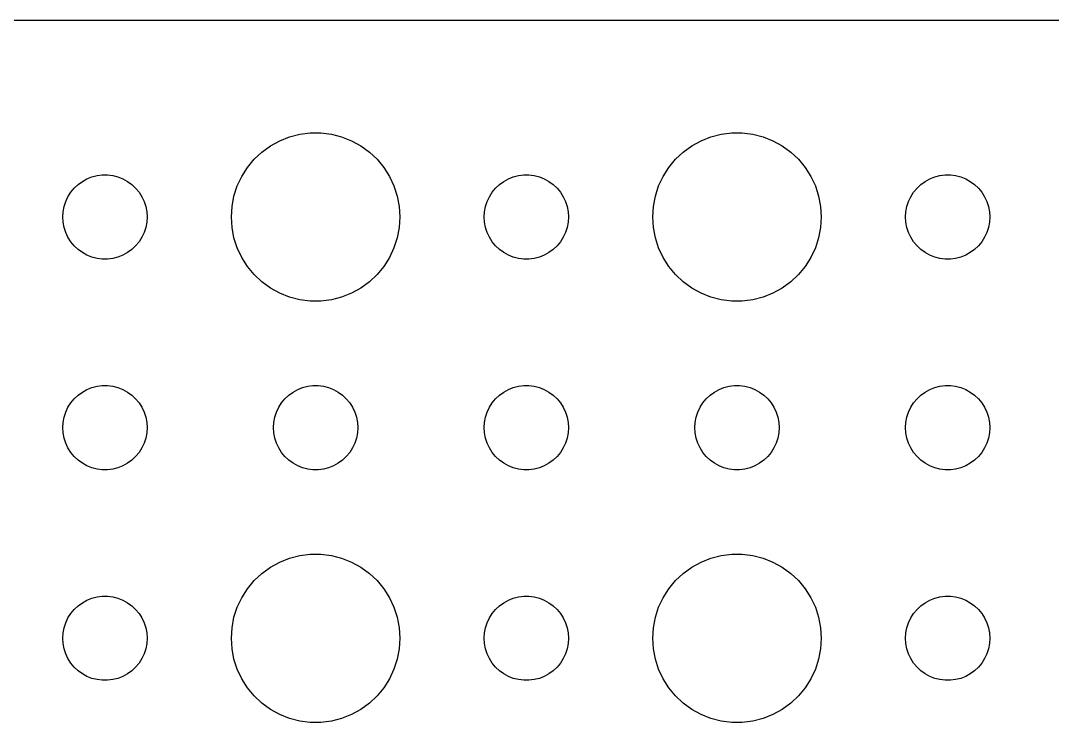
# Model space of a CAD drawing. Header units: metres. Extents: x -150 to 150, y -22 to 22.
# Drawn here: x 72 to 108.72, y -2.99 to 21.99 of the extents above; entities that cross this region are included whole.
import ezdxf

# ---------------------------------------------------------------- set-up
doc = ezdxf.new("R2010")
doc.units = ezdxf.units.M

msp = doc.modelspace()

# ---------------------------------------------------------------- linework, layer by layer
for p, q in [((144.814, 21.9901), (-144.814, 21.9901)), ((80.8925, 17.533), (81.2227, 17.7145)), ((81.2227, 17.7145), (81.573, 17.8532)), ((81.573, 17.8532), (81.9379, 17.9469)), ((81.9379, 17.9469), (82.3116, 17.9941)), ((82.3116, 17.9941), (82.6884, 17.9941)), ((82.6884, 17.9941), (83.0621, 17.9469)), ((83.0621, 17.9469), (83.427, 17.8532)), ((83.427, 17.8532), (83.7773, 17.7145)), ((83.7773, 17.7145), (84.1075, 17.533)), ((95.8925, 17.533), (96.2227, 17.7145)), ((96.2227, 17.7145), (96.573, 17.8532)), ((96.573, 17.8532), (96.9379, 17.9469)), ((96.9379, 17.9469), (97.3116, 17.9941)), ((97.3116, 17.9941), (97.6884, 17.9941)), ((97.6884, 17.9941), (98.0621, 17.9469)), ((98.0621, 17.9469), (98.427, 17.8532)), ((98.427, 17.8532), (98.7773, 17.7145)), ((98.7773, 17.7145), (99.1075, 17.533)), ((80.3131, 17.0536), (80.5877, 17.3115)), ((80.5877, 17.3115), (80.8925, 17.533)), ((84.1075, 17.533), (84.4123, 17.3115)), ((84.4123, 17.3115), (84.6869, 17.0536)), ((95.3131, 17.0536), (95.5877, 17.3115)), ((95.5877, 17.3115), (95.8925, 17.533)), ((99.1075, 17.533), (99.4123, 17.3115)), ((99.4123, 17.3115), (99.6869, 17.0536)), ((80.073, 16.7634), (80.3131, 17.0536)), ((84.6869, 17.0536), (84.927, 16.7634)), ((95.073, 16.7634), (95.3131, 17.0536)), ((99.6869, 17.0536), (99.927, 16.7634)), ((79.8711, 16.4453), (80.073, 16.7634)), ((84.927, 16.7634), (85.1289, 16.4453)), ((94.8711, 16.4453), (95.073, 16.7634)), ((99.927, 16.7634), (100.129, 16.4453)), ((74.0439, 16.1558), (74.1963, 16.2665)), ((74.1963, 16.2665), (74.3613, 16.3572)), ((74.3613, 16.3572), (74.5365, 16.4266)), ((74.5365, 16.4266), (74.7189, 16.4734)), ((74.7189, 16.4734), (74.9058, 16.497)), ((74.9058, 16.497), (75.0942, 16.497)), ((75.0942, 16.497), (75.2811, 16.4734)), ((75.2811, 16.4734), (75.4635, 16.4266)), ((75.4635, 16.4266), (75.6387, 16.3572)), ((75.6387, 16.3572), (75.8037, 16.2665)), ((75.8037, 16.2665), (75.9561, 16.1558)), ((79.7107, 16.1044), (79.8711, 16.4453)), ((85.1289, 16.4453), (85.2893, 16.1044)), ((89.0439, 16.1558), (89.1963, 16.2665)), ((89.1963, 16.2665), (89.3613, 16.3572)), ((89.3613, 16.3572), (89.5365, 16.4266)), ((89.5365, 16.4266), (89.7189, 16.4734)), ((89.7189, 16.4734), (89.9058, 16.497)), ((89.9058, 16.497), (90.0942, 16.497)), ((90.0942, 16.497), (90.2811, 16.4734)), ((90.2811, 16.4734), (90.4635, 16.4266)), ((90.4635, 16.4266), (90.6387, 16.3572)), ((90.6387, 16.3572), (90.8037, 16.2665)), ((90.8037, 16.2665), (90.9561, 16.1558)), ((94.7107, 16.1044), (94.8711, 16.4453)), ((100.129, 16.4453), (100.289, 16.1044)), ((104.044, 16.1558), (104.196, 16.2665)), ((104.196, 16.2665), (104.361, 16.3572)), ((104.361, 16.3572), (104.536, 16.4266)), ((104.536, 16.4266), (104.719, 16.4734)), ((104.719, 16.4734), (104.906, 16.497)), ((104.906, 16.497), (105.094, 16.497)), ((105.094, 16.497), (105.281, 16.4734)), ((105.281, 16.4734), (105.464, 16.4266)), ((105.464, 16.4266), (105.639, 16.3572)), ((105.639, 16.3572), (105.804, 16.2665)), ((105.804, 16.2665), (105.956, 16.1558)), ((73.6855, 15.7226), (73.7865, 15.8817)), ((73.7865, 15.8817), (73.9065, 16.0268)), ((73.9065, 16.0268), (74.0439, 16.1558)), ((75.9561, 16.1558), (76.0934, 16.0268)), ((76.0934, 16.0268), (76.2135, 15.8817)), ((76.2135, 15.8817), (76.3145, 15.7226)), ((79.5943, 15.7461), (79.7107, 16.1044)), ((85.2893, 16.1044), (85.4057, 15.7461)), ((88.6855, 15.7226), (88.7865, 15.8817)), ((88.7865, 15.8817), (88.9065, 16.0268)), ((88.9065, 16.0268), (89.0439, 16.1558)), ((90.9561, 16.1558), (91.0934, 16.0268)), ((91.0934, 16.0268), (91.2135, 15.8817)), ((91.2135, 15.8817), (91.3145, 15.7226)), ((94.5943, 15.7461), (94.7107, 16.1044)), ((100.289, 16.1044), (100.406, 15.7461)), ((103.686, 15.7226), (103.786, 15.8817)), ((103.786, 15.8817), (103.907, 16.0268)), ((103.907, 16.0268), (104.044, 16.1558)), ((105.956, 16.1558), (106.093, 16.0268)), ((106.093, 16.0268), (106.214, 15.8817)), ((106.214, 15.8817), (106.314, 15.7226)), ((73.5471, 15.373), (73.6053, 15.5522)), ((73.6053, 15.5522), (73.6855, 15.7226)), ((76.3145, 15.7226), (76.3947, 15.5522)), ((76.3947, 15.5522), (76.4529, 15.373)), ((79.5237, 15.376), (79.5943, 15.7461)), ((85.4057, 15.7461), (85.4763, 15.376)), ((88.5471, 15.373), (88.6053, 15.5522)), ((88.6053, 15.5522), (88.6855, 15.7226)), ((91.3145, 15.7226), (91.3947, 15.5522)), ((91.3947, 15.5522), (91.4529, 15.373)), ((94.5237, 15.376), (94.5943, 15.7461)), ((100.406, 15.7461), (100.476, 15.376)), ((103.547, 15.373), (103.605, 15.5522)), ((103.605, 15.5522), (103.686, 15.7226)), ((106.314, 15.7226), (106.395, 15.5522)), ((106.395, 15.5522), (106.453, 15.373)), ((73.5, 15), (73.5118, 15.188)), ((73.5118, 15.188), (73.5471, 15.373)), ((76.4529, 15.373), (76.4882, 15.188)), ((76.4882, 15.188), (76.5, 15)), ((79.5, 15), (79.5237, 15.376)), ((85.4763, 15.376), (85.5, 15)), ((88.5, 15), (88.5118, 15.188)), ((88.5118, 15.188), (88.5471, 15.373)), ((91.4529, 15.373), (91.4882, 15.188)), ((91.4882, 15.188), (91.5, 15)), ((94.5, 15), (94.5237, 15.376)), ((100.476, 15.376), (100.5, 15)), ((103.5, 15), (103.512, 15.188)), ((103.512, 15.188), (103.547, 15.373)), ((106.453, 15.373), (106.488, 15.188)), ((106.488, 15.188), (106.5, 15)), ((73.5118, 14.812), (73.5, 15)), ((73.5471, 14.627), (73.5118, 14.812)), ((76.4882, 14.812), (76.4529, 14.627)), ((76.5, 15), (76.4882, 14.812)), ((79.5237, 14.624), (79.5, 15)), ((85.5, 15), (85.4763, 14.624)), ((88.5118, 14.812), (88.5, 15)), ((88.5471, 14.627), (88.5118, 14.812)), ((91.4882, 14.812), (91.4529, 14.627)), ((91.5, 15), (91.4882, 14.812)), ((94.5237, 14.624), (94.5, 15)), ((100.5, 15), (100.476, 14.624)), ((103.512, 14.812), (103.5, 15)), ((103.547, 14.627), (103.512, 14.812)), ((106.488, 14.812), (106.453, 14.627)), ((106.5, 15), (106.488, 14.812)), ((73.6053, 14.4478), (73.5471, 14.627)), ((73.6855, 14.2774), (73.6053, 14.4478)), ((76.3947, 14.4478), (76.3145, 14.2774)), ((76.4529, 14.627), (76.3947, 14.4478)), ((79.5943, 14.2539), (79.5237, 14.624)), ((85.4763, 14.624), (85.4057, 14.2539)), ((88.6053, 14.4478), (88.5471, 14.627)), ((88.6855, 14.2774), (88.6053, 14.4478)), ((91.3947, 14.4478), (91.3145, 14.2774)), ((91.4529, 14.627), (91.3947, 14.4478)), ((94.5943, 14.2539), (94.5237, 14.624)), ((100.476, 14.624), (100.406, 14.2539)), ((103.605, 14.4478), (103.547, 14.627)), ((103.686, 14.2774), (103.605, 14.4478)), ((106.395, 14.4478), (106.314, 14.2774)), ((106.453, 14.627), (106.395, 14.4478)), ((73.7865, 14.1183), (73.6855, 14.2774)), ((73.9065, 13.9732), (73.7865, 14.1183)), ((74.0439, 13.8442), (73.9065, 13.9732)), ((76.0934, 13.9732), (75.9561, 13.8442)), ((76.2135, 14.1183), (76.0934, 13.9732)), ((76.3145, 14.2774), (76.2135, 14.1183)), ((79.7107, 13.8956), (79.5943, 14.2539)), ((85.4057, 14.2539), (85.2893, 13.8956)), ((88.7865, 14.1183), (88.6855, 14.2774)), ((88.9065, 13.9732), (88.7865, 14.1183)), ((89.0439, 13.8442), (88.9065, 13.9732)), ((91.0934, 13.9732), (90.9561, 13.8442)), ((91.2135, 14.1183), (91.0934, 13.9732)), ((91.3145, 14.2774), (91.2135, 14.1183)), ((94.7107, 13.8956), (94.5943, 14.2539)), ((100.406, 14.2539), (100.289, 13.8956)), ((103.786, 14.1183), (103.686, 14.2774)), ((103.907, 13.9732), (103.786, 14.1183)), ((104.044, 13.8442), (103.907, 13.9732)), ((106.093, 13.9732), (105.956, 13.8442)), ((106.214, 14.1183), (106.093, 13.9732)), ((106.314, 14.2774), (106.214, 14.1183)), ((74.1963, 13.7335), (74.0439, 13.8442)), ((74.3613, 13.6427), (74.1963, 13.7335)), ((74.5365, 13.5734), (74.3613, 13.6427)), ((75.6387, 13.6427), (75.4635, 13.5734)), ((75.8037, 13.7335), (75.6387, 13.6427)), ((75.9561, 13.8442), (75.8037, 13.7335)), ((79.8711, 13.5547), (79.7107, 13.8956)), ((85.2893, 13.8956), (85.1289, 13.5547)), ((89.1963, 13.7335), (89.0439, 13.8442)), ((89.3613, 13.6427), (89.1963, 13.7335)), ((89.5365, 13.5734), (89.3613, 13.6427)), ((90.6387, 13.6427), (90.4635, 13.5734)), ((90.8037, 13.7335), (90.6387, 13.6427)), ((90.9561, 13.8442), (90.8037, 13.7335)), ((94.8711, 13.5547), (94.7107, 13.8956)), ((100.289, 13.8956), (100.129, 13.5547)), ((104.196, 13.7335), (104.044, 13.8442)), ((104.361, 13.6427), (104.196, 13.7335)), ((104.536, 13.5734), (104.361, 13.6427)), ((105.639, 13.6427), (105.464, 13.5734)), ((105.804, 13.7335), (105.639, 13.6427)), ((105.956, 13.8442), (105.804, 13.7335)), ((74.7189, 13.5266), (74.5365, 13.5734)), ((74.9058, 13.5029), (74.7189, 13.5266)), ((75.0942, 13.5029), (74.9058, 13.5029)), ((75.2811, 13.5266), (75.0942, 13.5029)), ((75.4635, 13.5734), (75.2811, 13.5266)), ((80.073, 13.2366), (79.8711, 13.5547)), ((80.3131, 12.9464), (80.073, 13.2366)), ((84.927, 13.2366), (84.6869, 12.9464)), ((85.1289, 13.5547), (84.927, 13.2366)), ((89.7189, 13.5266), (89.5365, 13.5734)), ((89.9058, 13.5029), (89.7189, 13.5266)), ((90.0942, 13.5029), (89.9058, 13.5029)), ((90.2811, 13.5266), (90.0942, 13.5029)), ((90.4635, 13.5734), (90.2811, 13.5266)), ((95.073, 13.2366), (94.8711, 13.5547)), ((95.3131, 12.9464), (95.073, 13.2366)), ((99.927, 13.2366), (99.6869, 12.9464)), ((100.129, 13.5547), (99.927, 13.2366)), ((104.719, 13.5266), (104.536, 13.5734)), ((104.906, 13.5029), (104.719, 13.5266)), ((105.094, 13.5029), (104.906, 13.5029)), ((105.281, 13.5266), (105.094, 13.5029)), ((105.464, 13.5734), (105.281, 13.5266)), ((80.5877, 12.6884), (80.3131, 12.9464)), ((84.6869, 12.9464), (84.4123, 12.6884)), ((95.5877, 12.6884), (95.3131, 12.9464)), ((99.6869, 12.9464), (99.4123, 12.6884)), ((80.8925, 12.467), (80.5877, 12.6884)), ((84.4123, 12.6884), (84.1075, 12.467)), ((95.8925, 12.467), (95.5877, 12.6884)), ((99.4123, 12.6884), (99.1075, 12.467)), ((81.2227, 12.2855), (80.8925, 12.467)), ((81.573, 12.1468), (81.2227, 12.2855)), ((81.9379, 12.0531), (81.573, 12.1468)), ((83.427, 12.1468), (83.0621, 12.0531)), ((83.7773, 12.2855), (83.427, 12.1468)), ((84.1075, 12.467), (83.7773, 12.2855)), ((96.2227, 12.2855), (95.8925, 12.467)), ((96.573, 12.1468), (96.2227, 12.2855)), ((96.9379, 12.0531), (96.573, 12.1468)), ((98.427, 12.1468), (98.0621, 12.0531)), ((98.7773, 12.2855), (98.427, 12.1468)), ((99.1075, 12.467), (98.7773, 12.2855)), ((82.3116, 12.0059), (81.9379, 12.0531)), ((82.6884, 12.0059), (82.3116, 12.0059)), ((83.0621, 12.0531), (82.6884, 12.0059)), ((97.3116, 12.0059), (96.9379, 12.0531)), ((97.6884, 12.0059), (97.3116, 12.0059)), ((98.0621, 12.0531), (97.6884, 12.0059)), ((74.1963, 8.76648), (74.3613, 8.85724)), ((74.3613, 8.85724), (74.5365, 8.92657)), ((74.5365, 8.92657), (74.7189, 8.97342)), ((74.7189, 8.97342), (74.9058, 8.99704)), ((74.9058, 8.99704), (75.0942, 8.99704)), ((75.0942, 8.99704), (75.2811, 8.97342)), ((75.2811, 8.97342), (75.4635, 8.92657)), ((75.4635, 8.92657), (75.6387, 8.85724)), ((75.6387, 8.85724), (75.8037, 8.76648)), ((81.6963, 8.76648), (81.8613, 8.85724)), ((81.8613, 8.85724), (82.0365, 8.92657)), ((82.0365, 8.92657), (82.2189, 8.97342)), ((82.2189, 8.97342), (82.4058, 8.99704)), ((82.4058, 8.99704), (82.5942, 8.99704)), ((82.5942, 8.99704), (82.7811, 8.97342)), ((82.7811, 8.97342), (82.9635, 8.92657)), ((82.9635, 8.92657), (83.1387, 8.85724)), ((83.1387, 8.85724), (83.3037, 8.76648)), ((89.1963, 8.76648), (89.3613, 8.85724)), ((89.3613, 8.85724), (89.5365, 8.92657)), ((89.5365, 8.92657), (89.7189, 8.97342)), ((89.7189, 8.97342), (89.9058, 8.99704)), ((89.9058, 8.99704), (90.0942, 8.99704)), ((90.0942, 8.99704), (90.2811, 8.97342)), ((90.2811, 8.97342), (90.4635, 8.92657)), ((90.4635, 8.92657), (90.6387, 8.85724)), ((90.6387, 8.85724), (90.8037, 8.76648)), ((96.6963, 8.76648), (96.8613, 8.85724)), ((96.8613, 8.85724), (97.0365, 8.92657)), ((97.0365, 8.92657), (97.2189, 8.97342)), ((97.2189, 8.97342), (97.4058, 8.99704)), ((97.4058, 8.99704), (97.5942, 8.99704)), ((97.5942, 8.99704), (97.7811, 8.97342)), ((97.7811, 8.97342), (97.9635, 8.92657)), ((97.9635, 8.92657), (98.1387, 8.85724)), ((98.1387, 8.85724), (98.3037, 8.76648)), ((104.196, 8.76648), (104.361, 8.85724)), ((104.361, 8.85724), (104.536, 8.92657)), ((104.536, 8.92657), (104.719, 8.97342)), ((104.719, 8.97342), (104.906, 8.99704)), ((104.906, 8.99704), (105.094, 8.99704)), ((105.094, 8.99704), (105.281, 8.97342)), ((105.281, 8.97342), (105.464, 8.92657)), ((105.464, 8.92657), (105.639, 8.85724)), ((105.639, 8.85724), (105.804, 8.76648)), ((73.7865, 8.38167), (73.9065, 8.52681)), ((73.9065, 8.52681), (74.0439, 8.65576)), ((74.0439, 8.65576), (74.1963, 8.76648)), ((75.8037, 8.76648), (75.9561, 8.65576)), ((75.9561, 8.65576), (76.0934, 8.52681)), ((76.0934, 8.52681), (76.2135, 8.38167)), ((81.2865, 8.38167), (81.4065, 8.52681)), ((81.4065, 8.52681), (81.5439, 8.65576)), ((81.5439, 8.65576), (81.6963, 8.76648)), ((83.3037, 8.76648), (83.4561, 8.65576)), ((83.4561, 8.65576), (83.5934, 8.52681)), ((83.5934, 8.52681), (83.7135, 8.38167)), ((88.7865, 8.38167), (88.9065, 8.52681)), ((88.9065, 8.52681), (89.0439, 8.65576)), ((89.0439, 8.65576), (89.1963, 8.76648)), ((90.8037, 8.76648), (90.9561, 8.65576)), ((90.9561, 8.65576), (91.0934, 8.52681)), ((91.0934, 8.52681), (91.2135, 8.38167)), ((96.2865, 8.38167), (96.4065, 8.52681)), ((96.4065, 8.52681), (96.5439, 8.65576)), ((96.5439, 8.65576), (96.6963, 8.76648)), ((98.3037, 8.76648), (98.4561, 8.65576)), ((98.4561, 8.65576), (98.5934, 8.52681)), ((98.5934, 8.52681), (98.7135, 8.38167)), ((103.786, 8.38167), (103.907, 8.52681)), ((103.907, 8.52681), (104.044, 8.65576)), ((104.044, 8.65576), (104.196, 8.76648)), ((105.804, 8.76648), (105.956, 8.65576)), ((105.956, 8.65576), (106.093, 8.52681)), ((106.093, 8.52681), (106.214, 8.38167)), ((73.6053, 8.05219), (73.6855, 8.22263)), ((73.6855, 8.22263), (73.7865, 8.38167)), ((76.2135, 8.38167), (76.3145, 8.22263)), ((76.3145, 8.22263), (76.3947, 8.05219)), ((81.1053, 8.05219), (81.1855, 8.22263)), ((81.1855, 8.22263), (81.2865, 8.38167)), ((83.7135, 8.38167), (83.8145, 8.22263)), ((83.8145, 8.22263), (83.8947, 8.05219)), ((88.6053, 8.05219), (88.6855, 8.22263)), ((88.6855, 8.22263), (88.7865, 8.38167)), ((91.2135, 8.38167), (91.3145, 8.22263)), ((91.3145, 8.22263), (91.3947, 8.05219)), ((96.1053, 8.05219), (96.1855, 8.22263)), ((96.1855, 8.22263), (96.2865, 8.38167)), ((98.7135, 8.38167), (98.8145, 8.22263)), ((98.8145, 8.22263), (98.8947, 8.05219)), ((103.605, 8.05219), (103.686, 8.22263)), ((103.686, 8.22263), (103.786, 8.38167)), ((106.214, 8.38167), (106.314, 8.22263)), ((106.314, 8.22263), (106.395, 8.05219)), ((73.5118, 7.68799), (73.5471, 7.87303)), ((73.5471, 7.87303), (73.6053, 8.05219)), ((76.3947, 8.05219), (76.4529, 7.87303)), ((76.4529, 7.87303), (76.4882, 7.68799)), ((81.0118, 7.68799), (81.0471, 7.87303)), ((81.0471, 7.87303), (81.1053, 8.05219)), ((83.8947, 8.05219), (83.9529, 7.87303)), ((83.9529, 7.87303), (83.9882, 7.68799)), ((88.5118, 7.68799), (88.5471, 7.87303)), ((88.5471, 7.87303), (88.6053, 8.05219)), ((91.3947, 8.05219), (91.4529, 7.87303)), ((91.4529, 7.87303), (91.4882, 7.68799)), ((96.0118, 7.68799), (96.0471, 7.87303)), ((96.0471, 7.87303), (96.1053, 8.05219)), ((98.8947, 8.05219), (98.9529, 7.87303)), ((98.9529, 7.87303), (98.9882, 7.68799)), ((103.512, 7.68799), (103.547, 7.87303)), ((103.547, 7.87303), (103.605, 8.05219)), ((106.395, 8.05219), (106.453, 7.87303)), ((106.453, 7.87303), (106.488, 7.68799)), ((73.5, 7.5), (73.5118, 7.68799)), ((73.5118, 7.312), (73.5, 7.5)), ((76.4882, 7.68799), (76.5, 7.5)), ((76.5, 7.5), (76.4882, 7.312)), ((81, 7.5), (81.0118, 7.68799)), ((81.0118, 7.312), (81, 7.5)), ((83.9882, 7.68799), (84, 7.5)), ((84, 7.5), (83.9882, 7.312)), ((88.5, 7.5), (88.5118, 7.68799)), ((88.5118, 7.312), (88.5, 7.5)), ((91.4882, 7.68799), (91.5, 7.5)), ((91.5, 7.5), (91.4882, 7.312)), ((96, 7.5), (96.0118, 7.68799)), ((96.0118, 7.312), (96, 7.5)), ((98.9882, 7.68799), (99, 7.5)), ((99, 7.5), (98.9882, 7.312)), ((103.5, 7.5), (103.512, 7.68799)), ((103.512, 7.312), (103.5, 7.5)), ((106.488, 7.68799), (106.5, 7.5)), ((106.5, 7.5), (106.488, 7.312)), ((73.5471, 7.12695), (73.5118, 7.312)), ((73.6053, 6.9478), (73.5471, 7.12695)), ((76.4529, 7.12695), (76.3947, 6.9478)), ((76.4882, 7.312), (76.4529, 7.12695)), ((81.0471, 7.12695), (81.0118, 7.312)), ((81.1053, 6.9478), (81.0471, 7.12695)), ((83.9529, 7.12695), (83.8947, 6.9478)), ((83.9882, 7.312), (83.9529, 7.12695)), ((88.5471, 7.12695), (88.5118, 7.312)), ((88.6053, 6.9478), (88.5471, 7.12695)), ((91.4529, 7.12695), (91.3947, 6.9478)), ((91.4882, 7.312), (91.4529, 7.12695)), ((96.0471, 7.12695), (96.0118, 7.312)), ((96.1053, 6.9478), (96.0471, 7.12695)), ((98.9529, 7.12695), (98.8947, 6.9478)), ((98.9882, 7.312), (98.9529, 7.12695)), ((103.547, 7.12695), (103.512, 7.312)), ((103.605, 6.9478), (103.547, 7.12695)), ((106.453, 7.12695), (106.395, 6.9478)), ((106.488, 7.312), (106.453, 7.12695)), ((73.6855, 6.77736), (73.6053, 6.9478)), ((73.7865, 6.61832), (73.6855, 6.77736)), ((73.9065, 6.47318), (73.7865, 6.61832)), ((76.2135, 6.61832), (76.0934, 6.47318)), ((76.3145, 6.77736), (76.2135, 6.61832)), ((76.3947, 6.9478), (76.3145, 6.77736)), ((81.1855, 6.77736), (81.1053, 6.9478)), ((81.2865, 6.61832), (81.1855, 6.77736)), ((81.4065, 6.47318), (81.2865, 6.61832)), ((83.7135, 6.61832), (83.5934, 6.47318)), ((83.8145, 6.77736), (83.7135, 6.61832)), ((83.8947, 6.9478), (83.8145, 6.77736)), ((88.6855, 6.77736), (88.6053, 6.9478)), ((88.7865, 6.61832), (88.6855, 6.77736)), ((88.9065, 6.47318), (88.7865, 6.61832)), ((91.2135, 6.61832), (91.0934, 6.47318)), ((91.3145, 6.77736), (91.2135, 6.61832)), ((91.3947, 6.9478), (91.3145, 6.77736)), ((96.1855, 6.77736), (96.1053, 6.9478)), ((96.2865, 6.61832), (96.1855, 6.77736)), ((96.4065, 6.47318), (96.2865, 6.61832)), ((98.7135, 6.61832), (98.5934, 6.47318)), ((98.8145, 6.77736), (98.7135, 6.61832)), ((98.8947, 6.9478), (98.8145, 6.77736)), ((103.686, 6.77736), (103.605, 6.9478)), ((103.786, 6.61832), (103.686, 6.77736)), ((103.907, 6.47318), (103.786, 6.61832)), ((106.214, 6.61832), (106.093, 6.47318)), ((106.314, 6.77736), (106.214, 6.61832)), ((106.395, 6.9478), (106.314, 6.77736)), ((74.0439, 6.34422), (73.9065, 6.47318)), ((74.1963, 6.23351), (74.0439, 6.34422)), ((75.9561, 6.34422), (75.8037, 6.23351)), ((76.0934, 6.47318), (75.9561, 6.34422)), ((81.5439, 6.34422), (81.4065, 6.47318)), ((81.6963, 6.23351), (81.5439, 6.34422)), ((83.4561, 6.34422), (83.3037, 6.23351)), ((83.5934, 6.47318), (83.4561, 6.34422)), ((89.0439, 6.34422), (88.9065, 6.47318)), ((89.1963, 6.23351), (89.0439, 6.34422)), ((90.9561, 6.34422), (90.8037, 6.23351)), ((91.0934, 6.47318), (90.9561, 6.34422)), ((96.5439, 6.34422), (96.4065, 6.47318)), ((96.6963, 6.23351), (96.5439, 6.34422)), ((98.4561, 6.34422), (98.3037, 6.23351)), ((98.5934, 6.47318), (98.4561, 6.34422)), ((104.044, 6.34422), (103.907, 6.47318)), ((104.196, 6.23351), (104.044, 6.34422)), ((105.956, 6.34422), (105.804, 6.23351)), ((106.093, 6.47318), (105.956, 6.34422)), ((74.3613, 6.14275), (74.1963, 6.23351)), ((74.5365, 6.07341), (74.3613, 6.14275)), ((74.7189, 6.02657), (74.5365, 6.07341)), ((74.9058, 6.00294), (74.7189, 6.02657)), ((75.0942, 6.00294), (74.9058, 6.00294)), ((75.2811, 6.02657), (75.0942, 6.00294)), ((75.4635, 6.07341), (75.2811, 6.02657)), ((75.6387, 6.14275), (75.4635, 6.07341)), ((75.8037, 6.23351), (75.6387, 6.14275)), ((81.8613, 6.14275), (81.6963, 6.23351)), ((82.0365, 6.07341), (81.8613, 6.14275)), ((82.2189, 6.02657), (82.0365, 6.07341)), ((82.4058, 6.00294), (82.2189, 6.02657)), ((82.5942, 6.00294), (82.4058, 6.00294)), ((82.7811, 6.02657), (82.5942, 6.00294)), ((82.9635, 6.07341), (82.7811, 6.02657)), ((83.1387, 6.14275), (82.9635, 6.07341)), ((83.3037, 6.23351), (83.1387, 6.14275)), ((89.3613, 6.14275), (89.1963, 6.23351)), ((89.5365, 6.07341), (89.3613, 6.14275)), ((89.7189, 6.02657), (89.5365, 6.07341)), ((89.9058, 6.00294), (89.7189, 6.02657)), ((90.0942, 6.00294), (89.9058, 6.00294)), ((90.2811, 6.02657), (90.0942, 6.00294)), ((90.4635, 6.07341), (90.2811, 6.02657)), ((90.6387, 6.14275), (90.4635, 6.07341)), ((90.8037, 6.23351), (90.6387, 6.14275)), ((96.8613, 6.14275), (96.6963, 6.23351)), ((97.0365, 6.07341), (96.8613, 6.14275)), ((97.2189, 6.02657), (97.0365, 6.07341)), ((97.4058, 6.00294), (97.2189, 6.02657)), ((97.5942, 6.00294), (97.4058, 6.00294)), ((97.7811, 6.02657), (97.5942, 6.00294)), ((97.9635, 6.07341), (97.7811, 6.02657)), ((98.1387, 6.14275), (97.9635, 6.07341)), ((98.3037, 6.23351), (98.1387, 6.14275)), ((104.361, 6.14275), (104.196, 6.23351)), ((104.536, 6.07341), (104.361, 6.14275)), ((104.719, 6.02657), (104.536, 6.07341)), ((104.906, 6.00294), (104.719, 6.02657)), ((105.094, 6.00294), (104.906, 6.00294)), ((105.281, 6.02657), (105.094, 6.00294)), ((105.464, 6.07341), (105.281, 6.02657)), ((105.639, 6.14275), (105.464, 6.07341)), ((105.804, 6.23351), (105.639, 6.14275)), ((81.573, 2.85316), (81.9379, 2.94685)), ((81.9379, 2.94685), (82.3116, 2.99408)), ((82.3116, 2.99408), (82.6884, 2.99408)), ((82.6884, 2.99408), (83.0621, 2.94685)), ((83.0621, 2.94685), (83.427, 2.85316)), ((96.573, 2.85316), (96.9379, 2.94685)), ((96.9379, 2.94685), (97.3116, 2.99408)), ((97.3116, 2.99408), (97.6884, 2.99408)), ((97.6884, 2.99408), (98.0621, 2.94685)), ((98.0621, 2.94685), (98.427, 2.85316)), ((80.8925, 2.53297), (81.2227, 2.71448)), ((81.2227, 2.71448), (81.573, 2.85316)), ((83.427, 2.85316), (83.7773, 2.71448)), ((83.7773, 2.71448), (84.1075, 2.53297)), ((95.8925, 2.53297), (96.2227, 2.71448)), ((96.2227, 2.71448), (96.573, 2.85316)), ((98.427, 2.85316), (98.7773, 2.71448)), ((98.7773, 2.71448), (99.1075, 2.53297)), ((80.3131, 2.05363), (80.5877, 2.31154)), ((80.5877, 2.31154), (80.8925, 2.53297)), ((84.1075, 2.53297), (84.4123, 2.31154)), ((84.4123, 2.31154), (84.6869, 2.05363)), ((95.3131, 2.05363), (95.5877, 2.31154)), ((95.5877, 2.31154), (95.8925, 2.53297)), ((99.1075, 2.53297), (99.4123, 2.31154)), ((99.4123, 2.31154), (99.6869, 2.05363)), ((80.073, 1.76335), (80.3131, 2.05363)), ((84.6869, 2.05363), (84.927, 1.76335)), ((95.073, 1.76335), (95.3131, 2.05363)), ((99.6869, 2.05363), (99.927, 1.76335)), ((74.5365, 1.42657), (74.7189, 1.47342)), ((74.7189, 1.47342), (74.9058, 1.49704)), ((74.9058, 1.49704), (75.0942, 1.49704)), ((75.0942, 1.49704), (75.2811, 1.47342)), ((75.2811, 1.47342), (75.4635, 1.42657)), ((79.8711, 1.44525), (80.073, 1.76335)), ((84.927, 1.76335), (85.1289, 1.44525)), ((89.5365, 1.42657), (89.7189, 1.47342)), ((89.7189, 1.47342), (89.9058, 1.49704)), ((89.9058, 1.49704), (90.0942, 1.49704)), ((90.0942, 1.49704), (90.2811, 1.47342)), ((90.2811, 1.47342), (90.4635, 1.42657)), ((94.8711, 1.44525), (95.073, 1.76335)), ((99.927, 1.76335), (100.129, 1.44525)), ((104.536, 1.42657), (104.719, 1.47342)), ((104.719, 1.47342), (104.906, 1.49704)), ((104.906, 1.49704), (105.094, 1.49704)), ((105.094, 1.49704), (105.281, 1.47342)), ((105.281, 1.47342), (105.464, 1.42657)), ((73.9065, 1.02681), (74.0439, 1.15576)), ((74.0439, 1.15576), (74.1963, 1.26648)), ((74.1963, 1.26648), (74.3613, 1.35724)), ((74.3613, 1.35724), (74.5365, 1.42657)), ((75.4635, 1.42657), (75.6387, 1.35724)), ((75.6387, 1.35724), (75.8037, 1.26648)), ((75.8037, 1.26648), (75.9561, 1.15576)), ((75.9561, 1.15576), (76.0934, 1.02681)), ((79.5943, 0.746063), (79.7107, 1.10437)), ((79.7107, 1.10437), (79.8711, 1.44525)), ((85.1289, 1.44525), (85.2893, 1.10437)), ((85.2893, 1.10437), (85.4057, 0.746063)), ((88.9065, 1.02681), (89.0439, 1.15576)), ((89.0439, 1.15576), (89.1963, 1.26648)), ((89.1963, 1.26648), (89.3613, 1.35724)), ((89.3613, 1.35724), (89.5365, 1.42657)), ((90.4635, 1.42657), (90.6387, 1.35724)), ((90.6387, 1.35724), (90.8037, 1.26648)), ((90.8037, 1.26648), (90.9561, 1.15576)), ((90.9561, 1.15576), (91.0934, 1.02681)), ((94.5943, 0.746063), (94.7107, 1.10437)), ((94.7107, 1.10437), (94.8711, 1.44525)), ((100.129, 1.44525), (100.289, 1.10437)), ((100.289, 1.10437), (100.406, 0.746063)), ((103.907, 1.02681), (104.044, 1.15576)), ((104.044, 1.15576), (104.196, 1.26648)), ((104.196, 1.26648), (104.361, 1.35724)), ((104.361, 1.35724), (104.536, 1.42657)), ((105.464, 1.42657), (105.639, 1.35724)), ((105.639, 1.35724), (105.804, 1.26648)), ((105.804, 1.26648), (105.956, 1.15576)), ((105.956, 1.15576), (106.093, 1.02681)), ((73.6855, 0.722626), (73.7865, 0.881668)), ((73.7865, 0.881668), (73.9065, 1.02681)), ((76.0934, 1.02681), (76.2135, 0.881668)), ((76.2135, 0.881668), (76.3145, 0.722626)), ((79.5237, 0.375992), (79.5943, 0.746063)), ((85.4057, 0.746063), (85.4763, 0.375992)), ((88.6855, 0.722626), (88.7865, 0.881668)), ((88.7865, 0.881668), (88.9065, 1.02681)), ((91.0934, 1.02681), (91.2135, 0.881668)), ((91.2135, 0.881668), (91.3145, 0.722626)), ((94.5237, 0.375992), (94.5943, 0.746063)), ((100.406, 0.746063), (100.476, 0.375992)), ((103.686, 0.722626), (103.786, 0.881668)), ((103.786, 0.881668), (103.907, 1.02681)), ((106.093, 1.02681), (106.214, 0.881668)), ((106.214, 0.881668), (106.314, 0.722626)), ((73.5118, 0.187988), (73.5471, 0.373032)), ((73.5471, 0.373032), (73.6053, 0.552185)), ((73.6053, 0.552185), (73.6855, 0.722626)), ((76.3145, 0.722626), (76.3947, 0.552185)), ((76.3947, 0.552185), (76.4529, 0.373032)), ((76.4529, 0.373032), (76.4882, 0.187988)), ((79.5, 0), (79.5237, 0.375992)), ((85.4763, 0.375992), (85.5, 0)), ((88.5118, 0.187988), (88.5471, 0.373032)), ((88.5471, 0.373032), (88.6053, 0.552185)), ((88.6053, 0.552185), (88.6855, 0.722626)), ((91.3145, 0.722626), (91.3947, 0.552185)), ((91.3947, 0.552185), (91.4529, 0.373032)), ((91.4529, 0.373032), (91.4882, 0.187988)), ((94.5, 0), (94.5237, 0.375992)), ((100.476, 0.375992), (100.5, 0)), ((103.512, 0.187988), (103.547, 0.373032)), ((103.547, 0.373032), (103.605, 0.552185)), ((103.605, 0.552185), (103.686, 0.722626)), ((106.314, 0.722626), (106.395, 0.552185)), ((106.395, 0.552185), (106.453, 0.373032)), ((106.453, 0.373032), (106.488, 0.187988)), ((73.5, 0), (73.5118, 0.187988)), ((73.5118, -0.187988), (73.5, 0)), ((76.4882, 0.187988), (76.5, 0)), ((76.5, 0), (76.4882, -0.187988)), ((79.5237, -0.375992), (79.5, 0)), ((85.5, 0), (85.4763, -0.375992)), ((88.5, 0), (88.5118, 0.187988)), ((88.5118, -0.187988), (88.5, 0)), ((91.4882, 0.187988), (91.5, 0)), ((91.5, 0), (91.4882, -0.187988)), ((94.5237, -0.375992), (94.5, 0)), ((100.5, 0), (100.476, -0.375992)), ((103.5, 0), (103.512, 0.187988)), ((103.512, -0.187988), (103.5, 0)), ((106.488, 0.187988), (106.5, 0)), ((106.5, 0), (106.488, -0.187988)), ((73.5471, -0.373032), (73.5118, -0.187988)), ((76.4882, -0.187988), (76.4529, -0.373032)), ((88.5471, -0.373032), (88.5118, -0.187988)), ((91.4882, -0.187988), (91.4529, -0.373032)), ((103.547, -0.373032), (103.512, -0.187988)), ((106.488, -0.187988), (106.453, -0.373032)), ((73.6053, -0.552185), (73.5471, -0.373032)), ((73.6855, -0.722626), (73.6053, -0.552185)), ((73.7865, -0.881668), (73.6855, -0.722626)), ((76.3145, -0.722626), (76.2135, -0.881668)), ((76.3947, -0.552185), (76.3145, -0.722626)), ((76.4529, -0.373032), (76.3947, -0.552185)), ((79.5943, -0.746063), (79.5237, -0.375992)), ((85.4763, -0.375992), (85.4057, -0.746063)), ((88.6053, -0.552185), (88.5471, -0.373032)), ((88.6855, -0.722626), (88.6053, -0.552185)), ((88.7865, -0.881668), (88.6855, -0.722626)), ((91.3145, -0.722626), (91.2135, -0.881668)), ((91.3947, -0.552185), (91.3145, -0.722626)), ((91.4529, -0.373032), (91.3947, -0.552185)), ((94.5943, -0.746063), (94.5237, -0.375992)), ((100.476, -0.375992), (100.406, -0.746063)), ((103.605, -0.552185), (103.547, -0.373032)), ((103.686, -0.722626), (103.605, -0.552185)), ((103.786, -0.881668), (103.686, -0.722626)), ((106.314, -0.722626), (106.214, -0.881668)), ((106.395, -0.552185), (106.314, -0.722626)), ((106.453, -0.373032), (106.395, -0.552185)), ((73.9065, -1.02681), (73.7865, -0.881668)), ((74.0439, -1.15576), (73.9065, -1.02681)), ((76.0934, -1.02681), (75.9561, -1.15576)), ((76.2135, -0.881668), (76.0934, -1.02681)), ((79.7107, -1.10437), (79.5943, -0.746063)), ((85.4057, -0.746063), (85.2893, -1.10437)), ((88.9065, -1.02681), (88.7865, -0.881668)), ((89.0439, -1.15576), (88.9065, -1.02681)), ((91.0934, -1.02681), (90.9561, -1.15576)), ((91.2135, -0.881668), (91.0934, -1.02681)), ((94.7107, -1.10437), (94.5943, -0.746063)), ((100.406, -0.746063), (100.289, -1.10437)), ((103.907, -1.02681), (103.786, -0.881668)), ((104.044, -1.15576), (103.907, -1.02681)), ((106.093, -1.02681), (105.956, -1.15576)), ((106.214, -0.881668), (106.093, -1.02681)), ((74.1963, -1.26648), (74.0439, -1.15576)), ((74.3613, -1.35724), (74.1963, -1.26648)), ((74.5365, -1.42657), (74.3613, -1.35724)), ((74.7189, -1.47342), (74.5365, -1.42657)), ((75.4635, -1.42657), (75.2811, -1.47342)), ((75.6387, -1.35724), (75.4635, -1.42657)), ((75.8037, -1.26648), (75.6387, -1.35724)), ((75.9561, -1.15576), (75.8037, -1.26648)), ((79.8711, -1.44525), (79.7107, -1.10437)), ((80.073, -1.76335), (79.8711, -1.44525)), ((85.1289, -1.44525), (84.927, -1.76335)), ((85.2893, -1.10437), (85.1289, -1.44525)), ((89.1963, -1.26648), (89.0439, -1.15576)), ((89.3613, -1.35724), (89.1963, -1.26648)), ((89.5365, -1.42657), (89.3613, -1.35724)), ((89.7189, -1.47342), (89.5365, -1.42657)), ((90.4635, -1.42657), (90.2811, -1.47342)), ((90.6387, -1.35724), (90.4635, -1.42657)), ((90.8037, -1.26648), (90.6387, -1.35724)), ((90.9561, -1.15576), (90.8037, -1.26648)), ((94.8711, -1.44525), (94.7107, -1.10437)), ((95.073, -1.76335), (94.8711, -1.44525)), ((100.129, -1.44525), (99.927, -1.76335)), ((100.289, -1.10437), (100.129, -1.44525)), ((104.196, -1.26648), (104.044, -1.15576)), ((104.361, -1.35724), (104.196, -1.26648)), ((104.536, -1.42657), (104.361, -1.35724)), ((104.719, -1.47342), (104.536, -1.42657)), ((105.464, -1.42657), (105.281, -1.47342)), ((105.639, -1.35724), (105.464, -1.42657)), ((105.804, -1.26648), (105.639, -1.35724)), ((105.956, -1.15576), (105.804, -1.26648)), ((74.9058, -1.49704), (74.7189, -1.47342)), ((75.0942, -1.49704), (74.9058, -1.49704)), ((75.2811, -1.47342), (75.0942, -1.49704)), ((80.3131, -2.05363), (80.073, -1.76335)), ((84.927, -1.76335), (84.6869, -2.05363)), ((89.9058, -1.49704), (89.7189, -1.47342)), ((90.0942, -1.49704), (89.9058, -1.49704)), ((90.2811, -1.47342), (90.0942, -1.49704)), ((95.3131, -2.05363), (95.073, -1.76335)), ((99.927, -1.76335), (99.6869, -2.05363)), ((104.906, -1.49704), (104.719, -1.47342)), ((105.094, -1.49704), (104.906, -1.49704)), ((105.281, -1.47342), (105.094, -1.49704)), ((80.5877, -2.31154), (80.3131, -2.05363)), ((84.6869, -2.05363), (84.4123, -2.31154)), ((95.5877, -2.31154), (95.3131, -2.05363)), ((99.6869, -2.05363), (99.4123, -2.31154)), ((80.8925, -2.53297), (80.5877, -2.31154)), ((81.2227, -2.71448), (80.8925, -2.53297)), ((84.1075, -2.53297), (83.7773, -2.71448)), ((84.4123, -2.31154), (84.1075, -2.53297)), ((95.8925, -2.53297), (95.5877, -2.31154)), ((96.2227, -2.71448), (95.8925, -2.53297)), ((99.1075, -2.53297), (98.7773, -2.71448)), ((99.4123, -2.31154), (99.1075, -2.53297)), ((81.573, -2.85316), (81.2227, -2.71448)), ((81.9379, -2.94685), (81.573, -2.85316)), ((83.427, -2.85316), (83.0621, -2.94685)), ((83.7773, -2.71448), (83.427, -2.85316)), ((96.573, -2.85316), (96.2227, -2.71448)), ((96.9379, -2.94685), (96.573, -2.85316)), ((98.427, -2.85316), (98.0621, -2.94685)), ((98.7773, -2.71448), (98.427, -2.85316)), ((82.3116, -2.99408), (81.9379, -2.94685)), ((82.6884, -2.99408), (82.3116, -2.99408)), ((83.0621, -2.94685), (82.6884, -2.99408)), ((97.3116, -2.99408), (96.9379, -2.94685)), ((97.6884, -2.99408), (97.3116, -2.99408)), ((98.0621, -2.94685), (97.6884, -2.99408))]:
    msp.add_line(p, q)

doc.saveas('drawing.dxf')
